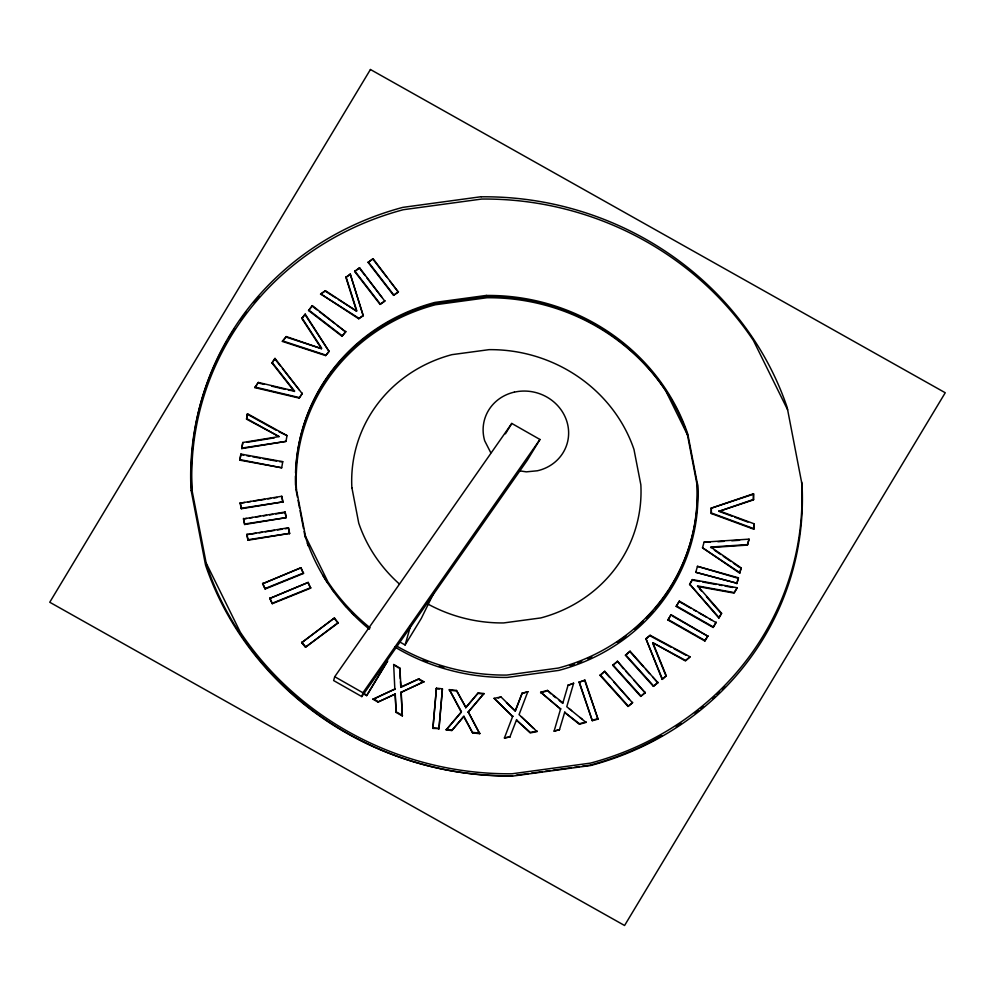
<?xml version="1.0" encoding="UTF-8"?>
<svg xmlns="http://www.w3.org/2000/svg" width="995" height="995" viewBox="0 0 995 995"><rect width="100%" height="100%" fill="white"/><g stroke="black" fill="none" stroke-linecap="round" stroke-linejoin="round"><path stroke-width="1.49" d="M432.9 728.402L436.444 688.167L442.427 688.838L439.031 728.551L432.9 728.402L436.444 688.167M438.882 729.086L442.427 688.838M239.857 460.175L240.914 454.068L282.754 461.68L281.697 467.787L239.857 460.175L240.914 454.068M241.748 448.596L242.805 442.501L279.048 436.581L246.549 419.144L247.494 413.733L287.008 435.599L286 441.382L241.748 448.596L242.805 442.501M246.549 419.144L247.494 413.733M695.791 572.299L697.433 566.329L738.427 577.796L736.934 583.244L695.791 572.299L736.934 583.244M747.556 544.576L710.729 547.051L741.151 567.884L739.695 573.17L702.52 547.797L704.074 542.151L749.048 539.141L747.407 545.098L710.579 547.573M736.785 583.766L738.427 577.796M739.695 573.17L741.151 567.884M747.407 545.098L749.048 539.141M294.396 391.532L272.008 363.001L274.993 358.399L302.219 393.697L299.172 398.087L254.907 387.627L258.29 382.441L294.545 391.01L288.351 390.102M254.907 387.627L258.29 382.441M272.008 363.001L274.993 358.399M282.381 341.409L286.212 336.534L321.485 348.673L286.062 337.069L282.381 341.409L325.626 355.588L329.096 351.496L305.216 314.109L301.833 318.45L321.485 348.673M240.143 503.147L281.772 496.269L282.966 501.866L241.325 508.743L240.143 503.147L244.745 502.438M241.325 508.743L240.292 502.624M243.476 518.892L285.117 512.015L286.299 517.611L244.658 524.489L243.476 518.892L246.549 518.42M244.658 524.489L243.626 518.37M301.833 318.45L305.216 314.109M308.549 310.527L312.38 305.652L345.675 331.92L341.994 336.273L308.549 310.527L312.38 305.652M246.81 534.638L288.45 527.76L289.632 533.357L248.004 540.235L246.81 534.638L256.026 533.221M248.004 540.235L246.959 534.116M356.583 311.124L345.874 277.381L350.24 274.035L363.225 315.726L358.697 318.761L320.651 293.911L325.452 290.689L356.583 311.124L338.337 299.507M320.502 294.433L325.452 290.689M287.008 435.599L278.948 431.755M286 441.382L241.897 448.073M299.172 398.087L302.368 393.174M282.754 461.68L279.607 461.668M281.697 467.787L240.006 459.64M281.772 496.269L282.816 502.4M325.626 355.588L329.245 350.974M363.225 315.726L350.24 274.035M262.593 583.766L301.062 567.71L303.463 573.468L265.143 589.003L262.593 583.766L301.062 567.71M285.851 516.741L285.117 512.015M354.643 271.498L359.593 267.755L384.854 301.186L380.053 304.408L354.643 271.498L359.593 267.755M265.143 589.003L262.742 583.244M341.994 336.273L345.825 331.397M289.483 533.88L288.45 527.76M269.744 598.468L308.226 582.411L310.614 588.169L272.294 603.691L269.744 598.468L308.226 582.411M368.125 262.431L373.088 258.688L398.348 292.12L393.547 295.353L368.125 262.431L373.088 258.688M272.294 603.691L269.894 597.945M358.697 318.761L363.374 315.191M380.053 304.408L385.003 300.664M393.547 295.353L398.497 291.597M301.647 642.695L334.444 617.97L338.113 623.007L305.465 647.223L301.647 642.695L334.444 617.97M305.465 647.223L338.263 622.484M334.73 676.712L333.636 680.555L361.819 696.6L527.3 460.25L539.962 439.479L511.778 423.435L334.73 676.712L362.926 692.769L361.819 696.6M366.657 695.642L387.577 661.066L366.657 695.642L362.727 693.403M373.038 699.274L395.003 689L373.038 699.274L377.963 702.072L395.264 694.025L377.963 702.072M395.114 694.547L396.147 712.432L402.328 715.952L401.047 692.371L423.858 681.724L418.895 678.901L400.96 686.886L399.841 668.043L393.659 664.523L398.448 667.869M399.965 642.061L405.089 644.984L410.599 625.755M399.841 668.043L400.288 678.714M401.047 692.371L423.858 681.724M396.147 712.432L395.264 694.025M402.328 715.952L401.196 691.848M402.191 686.786L418.895 678.901M465.822 707.395L478.259 692.893L483.931 693.54L468.235 711.898L479.702 733.701L472.637 732.905L463.919 716.251L451.829 730.541L446.183 729.907L461.307 712.246L449.379 689.622L456.456 690.43L465.822 707.395L456.456 690.43M446.183 729.907L461.456 711.723L449.379 689.622M451.829 730.541L463.919 716.251M479.702 733.701L468.235 711.898M465.672 707.918L478.259 692.893M468.085 712.42L483.931 693.54M494.129 698.316L512.674 716.475L494.129 698.316L501.02 696.973L515.31 711.002L506.43 702.694M501.02 696.973L498.109 698.03M504.415 737.967L509.913 736.897L504.415 737.967L512.823 715.952M522.114 693.353L527.785 691.761L522.114 693.353L515.31 711.002M537.225 731.076L530.335 732.419L516.492 720.094L530.186 732.942L537.076 731.611L519.067 714.609L527.785 691.761M540.708 692.246L560.558 709.049L540.708 692.246L547.437 690.406L562.896 702.868M547.437 690.406L550.857 693.801M554.103 731.151L559.476 729.671L554.103 731.151L560.72 708.527M568.07 685.244L573.63 683.254L569.426 684.883M586.204 721.897L579.463 723.738L564.65 712.395L579.314 724.26L586.043 722.42L566.777 706.724L573.63 683.254M579.078 682.247L584.936 680.157L597.995 719.149L592.299 720.703L579.078 682.247L584.936 680.157M600.084 675.381L604.749 671.277L632.534 702.868L628.019 706.45L600.084 675.381L604.749 671.277M592.299 720.703L579.227 681.724M612.758 665.332L617.422 661.227L645.208 692.831L640.693 696.4L612.758 665.332L616.141 662.645M617.422 661.227L623.479 668.665M625.432 655.282L630.096 651.19L657.882 682.781L653.367 686.363L625.432 655.282L630.096 651.19M652.869 642.77L666.252 675.742L662.148 679.398L645.904 638.653L650.158 635.283L690.095 656.837L685.443 660.941L652.869 642.77L685.592 660.419L690.095 656.837M628.019 706.45L632.683 702.346M645.755 639.188L650.158 635.283M640.693 696.4L645.357 692.309M667.956 620.022L671.053 614.674L707.781 636.191L704.833 641.016L667.956 620.022L671.053 614.674M653.367 686.363L658.031 682.259M676.239 606.452L679.336 601.092L716.064 622.621L713.116 627.447L676.239 606.452L679.336 601.092M662.148 679.398L666.252 675.742M719.086 510.821L753.874 523.706L753.787 529.203L711.301 513.532L711.238 508.184L753.538 493.719L753.451 499.913L718.937 511.343L753.601 499.39M737.171 587.746L734.223 592.572L697.594 585.918L721.586 613.281L718.85 618.032L689.672 584.164L692.445 579.6L737.171 587.746L734.074 593.095L697.445 586.441M689.523 584.687L692.445 579.6M711.301 513.532L711.388 507.661M704.074 542.151L710.131 542.263M702.52 547.797L739.845 572.647M697.433 566.329L738.278 578.331M704.833 641.016L707.93 635.668M713.116 627.447L716.213 622.086M753.451 499.913L753.538 493.719M718.85 618.032L721.586 613.281M753.874 523.706L753.787 529.203M568.22 684.722L562.747 703.39L559.178 700.517M559.476 729.671L564.812 711.873M515.46 710.48L522.263 692.831M509.913 736.897L516.641 719.572M433.721 593.132L421.308 618.392L405.089 644.984M505.448 433.82L511.778 423.435M362.926 692.769L539.962 439.479M345.874 277.381L350.091 274.558M265.292 588.468L303.612 572.946M272.443 603.169L310.776 587.647M711.238 508.184L753.389 494.241M540.559 692.769L545.944 691.301M592.448 720.181L598.157 718.626M247.183 442.29L274.359 437.85M247.817 501.965L250.889 501.492M253.974 501.032L264.72 499.378M267.792 498.905L270.876 498.433M273.948 497.973L277.02 497.5M241.474 508.221L282.966 501.866M249.621 517.947L252.693 517.475M255.765 517.002L260.379 516.305M263.451 515.833L266.523 515.36M269.595 514.888L272.667 514.415M275.739 513.942L284.968 512.537M244.807 523.967L286.299 517.611M259.098 532.748L262.183 532.275M265.255 531.815L274.471 530.397M277.543 529.925L282.157 529.216M285.229 528.755L288.301 528.283M248.153 539.713L289.632 533.357M481.219 196.711L402.838 207.37A303.301 285.005 16 0 0 191.649 488.433L206.612 565.334A308.836 290.204 16 0 0 512.549 776.013M486.505 295.403L434.927 302.418A199.56 187.52 16 0 0 295.988 487.339L305.987 538.743A203.191 190.94 16 0 0 369.443 629.25M516.094 775.242L528.382 773.575M531.467 773.152L542.225 771.685M545.297 771.274L549.899 770.64M552.984 770.229L571.416 767.717M574.501 767.307L579.102 766.672M582.174 766.262L589.861 765.217A303.301 285.005 16 0 0 661.862 735.641M512.549 776.112L590.93 765.453M717.88 541.74L724.086 541.33M731.835 540.807L739.596 540.285M436.295 688.689L439.28 689.025M449.23 690.157L456.307 690.953M478.11 693.428L483.781 694.062M433.049 727.88L439.031 728.551M446.332 729.385L451.979 730.019M472.787 732.382L479.851 733.178M519.402 470.797L526.318 471.854L537.375 470.772A42.511 39.949 16 0 0 567.063 422.129A43.22 40.608 16 0 0 514.378 392.142M240.765 454.603L243.75 455.138M246.748 455.685L249.733 456.232M252.718 456.767L260.192 458.135M263.177 458.67L276.622 461.12M692.296 580.135L699.759 581.49M702.731 582.025L716.151 584.475M719.136 585.01L722.109 585.558M725.094 586.092L732.544 587.448M258.14 382.963L264.185 384.393M271.734 386.172L285.329 389.393M255.056 387.092L299.321 397.565M282.53 340.887L325.775 355.066M711.45 513.01L753.936 528.681M718.937 511.343L731.984 516.169M734.882 517.251L747.929 522.089M650.009 635.817L671.314 647.31M673.976 648.74L685.953 655.207M247.345 414.268L276.324 430.3M246.698 418.621L279.048 436.581M679.187 601.614L691.04 608.368M693.677 609.873L696.313 611.365M698.938 612.87L706.848 617.36M709.485 618.865L712.109 620.37M676.389 605.93L713.266 626.925M672.222 615.942L707.781 636.191M668.105 619.499L704.982 640.494M418.746 679.423L423.708 682.247M362.876 692.881L366.807 695.107M373.187 698.739L378.112 701.55M396.308 711.91L402.478 715.43M325.303 291.212L335.725 297.853M320.651 293.911L358.847 318.238M714.385 550.173L720.716 554.513M723.253 556.255L730.865 561.466M733.402 563.195L739.733 567.536M312.231 306.174L317.007 309.855M319.395 311.696L334.929 323.649M337.317 325.489L345.675 331.92M308.699 309.992L342.143 335.75M553.232 695.716L555.62 697.644M569.19 708.689L571.59 710.654M580.023 717.519L582.436 719.472M521.318 716.736L533.693 728.415M629.947 651.713L643.392 666.675M645.457 668.976L649.598 673.578M652.708 677.035L657.882 682.781M625.581 654.76L653.516 685.829M625.544 670.966L629.686 675.568M633.827 680.17L645.208 692.831M612.908 664.809L640.842 695.878M605.632 672.956L609.761 677.558M613.903 682.16L629.425 699.423M600.234 674.846L628.168 705.928M689.672 584.164L719.012 617.509M699.448 588.717L701.45 591.005M706.45 596.701L721.437 613.803M334.295 618.492L338.113 623.007M301.796 642.173L305.614 646.7M490.796 452.775L484.689 440.785A42.511 39.949 16 0 1 514.365 392.117M274.844 358.921L280.503 366.123M282.393 368.511L299.395 390.102M272.157 362.478L294.545 391.01M372.926 259.21L387.055 277.493M389.878 281.15L398.348 292.12M368.274 261.909L393.697 294.831M359.444 268.277L365.09 275.59M366.968 278.028L382.03 297.53M354.792 270.976L380.202 303.885M305.067 314.644L328.263 350.228M301.983 317.915L321.634 348.151M463.769 716.786L472.637 732.905M787.63 409.828L753.451 340.564A309.122 290.478 16 0 0 481.692 199.05L403.311 209.709A303.301 285.005 16 0 0 192.122 490.771M688.254 436.432L665.767 390.848A203.378 191.115 16 0 0 486.965 297.741L435.4 304.756A199.56 187.52 16 0 0 296.448 489.677M305.515 536.404L328.002 581.976A203.378 191.115 16 0 0 370.177 627.87M206.152 562.996L240.33 632.26A309.122 290.478 16 0 0 512.077 773.774L590.47 763.115A303.301 285.005 16 0 0 801.647 482.053M300.913 568.244L303.463 573.468M308.077 582.933L310.614 588.169M645.904 638.653L662.297 678.876M652.72 643.292L666.103 676.264M584.774 680.679L597.995 719.149M346.036 276.859L356.732 310.602M351.919 487.799L358.735 523.121A146.302 137.484 16 0 0 399.393 584.003M296.037 489.876L297.48 497.301M298.052 500.274L299.483 507.711M300.055 510.684L303.5 528.532M304.072 531.504L305.216 537.449M191.164 490.523L205.542 565.098A308.836 290.204 16 0 0 511.48 775.764M400.463 681.612L400.811 687.408M393.659 664.523L394.853 689.535M295.54 485.311A199.56 187.52 16 0 1 295.453 476.02M295.527 472.911A199.56 187.52 16 0 1 299.582 440.661M299.918 439.168A199.56 187.52 16 0 1 434.628 303.487L486.194 296.46A203.191 190.94 16 0 1 687.508 435.126L696.948 484.192A199.56 187.52 16 0 1 669.66 588.667M667.968 591.279A199.56 187.52 16 0 1 654.847 608.741M652.807 611.104A199.56 187.52 16 0 1 646.464 617.945M643.243 621.166A199.56 187.52 16 0 1 634.275 629.362M625.905 636.103A199.56 187.52 16 0 1 617.149 642.372M591.776 656.787A199.56 187.52 16 0 1 587.523 658.727M581.764 661.178A199.56 187.52 16 0 1 577.386 662.894M574.451 663.976A199.56 187.52 16 0 1 570.011 665.518M697.321 483.147A199.56 187.52 16 0 1 558.369 668.043L506.803 675.07A203.378 191.115 16 0 1 397.03 646.24M724.708 686.923A303.301 285.005 16 0 1 722.557 689.112M719.348 692.296A303.301 285.005 16 0 1 717.159 694.398M714.957 696.488A303.301 285.005 16 0 1 712.718 698.552M703.502 706.624A303.301 285.005 16 0 1 701.139 708.577M698.751 710.517A303.301 285.005 16 0 1 695.119 713.378M681.401 723.377A303.301 285.005 16 0 1 676.264 726.81M486.505 295.478A203.191 190.94 16 0 1 687.806 434.081L697.719 485.485A199.56 187.52 16 0 1 558.842 670.394L507.276 677.421A203.191 190.94 16 0 1 394.841 647.011M443.782 667.371A203.191 190.94 16 0 1 439.317 666.016M427.502 661.899A203.191 190.94 16 0 1 423.149 660.182M353.909 614.699A203.191 190.94 16 0 1 351.745 612.522M346.459 606.95A203.191 190.94 16 0 1 344.419 604.674M333.81 591.639A203.191 190.94 16 0 1 332.007 589.189M327.716 583.02A203.191 190.94 16 0 1 322.753 575.185M308.35 546.044A203.191 190.94 16 0 1 307.244 543.183M481.232 196.811A308.836 290.204 16 0 1 787.182 407.477L802.007 484.403A303.301 285.005 16 0 1 590.93 765.429M426.482 603.269A146.302 137.484 16 0 0 503.657 622.932L540.795 617.932A143.69 135.022 16 0 0 640.842 484.776L633.977 449.454A146.302 137.484 16 0 0 489.042 349.655L451.904 354.655A143.69 135.022 16 0 0 351.869 487.799M191.052 490.523A303.301 285.005 16 0 1 226.524 341.845M228.838 337.902A303.301 285.005 16 0 1 234.546 328.785M240.653 319.843A303.301 285.005 16 0 1 246.175 312.355M253.936 302.667A303.301 285.005 16 0 1 258.998 296.796M370.426 69.501L49.75 602.249L624.574 925.499L945.25 392.751L370.426 69.501"/></g></svg>
